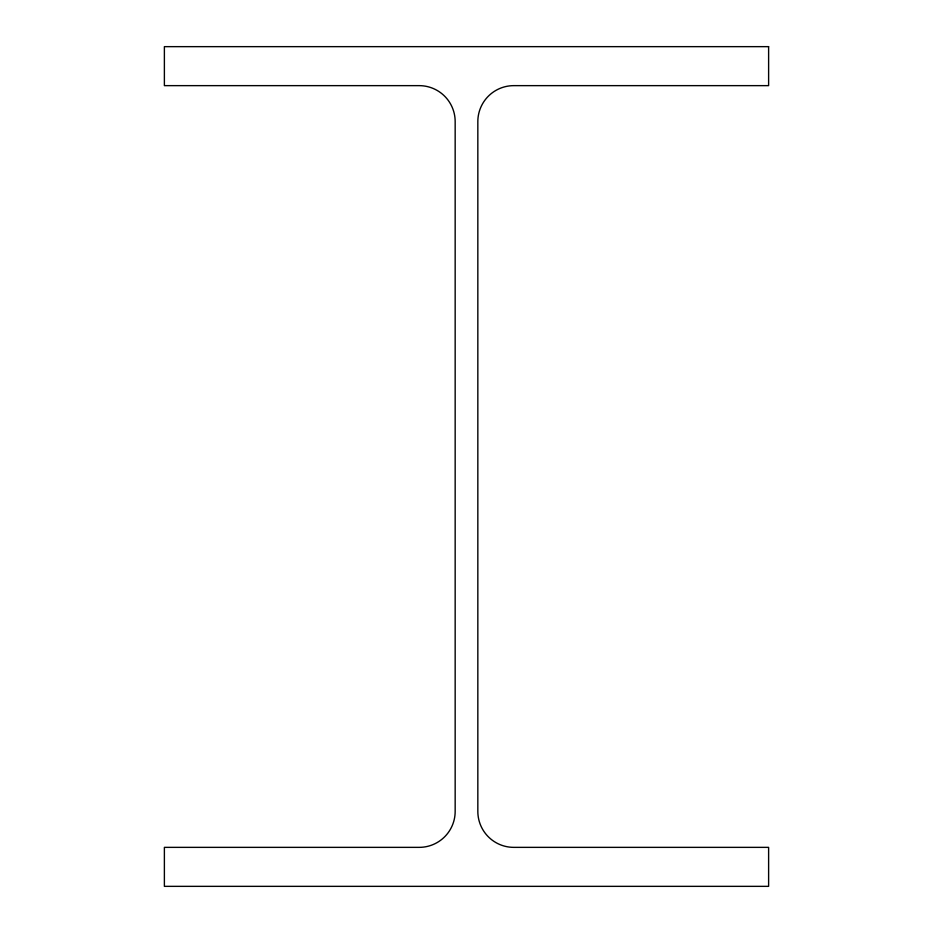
<?xml version="1.0" encoding="UTF-8"?>
<svg xmlns="http://www.w3.org/2000/svg" width="933" height="933" viewBox="0 0 933 933"><rect width="100%" height="100%" fill="white"/><g stroke="black" fill="none" stroke-linecap="round" stroke-linejoin="round"><path stroke-width="1.4" d="M768.617 46.65L164.383 46.65L164.383 85.638L419.197 85.638A35.967 35.967 0 0 1 455.164 121.617L455.164 811.383A35.967 35.967 0 0 1 419.197 847.362L164.383 847.362L164.383 886.35L768.617 886.35L768.617 847.362L513.803 847.362A35.967 35.967 0 0 1 477.836 811.383L477.836 121.617A35.967 35.967 0 0 1 513.803 85.638L768.617 85.638L768.617 46.65"/></g></svg>
